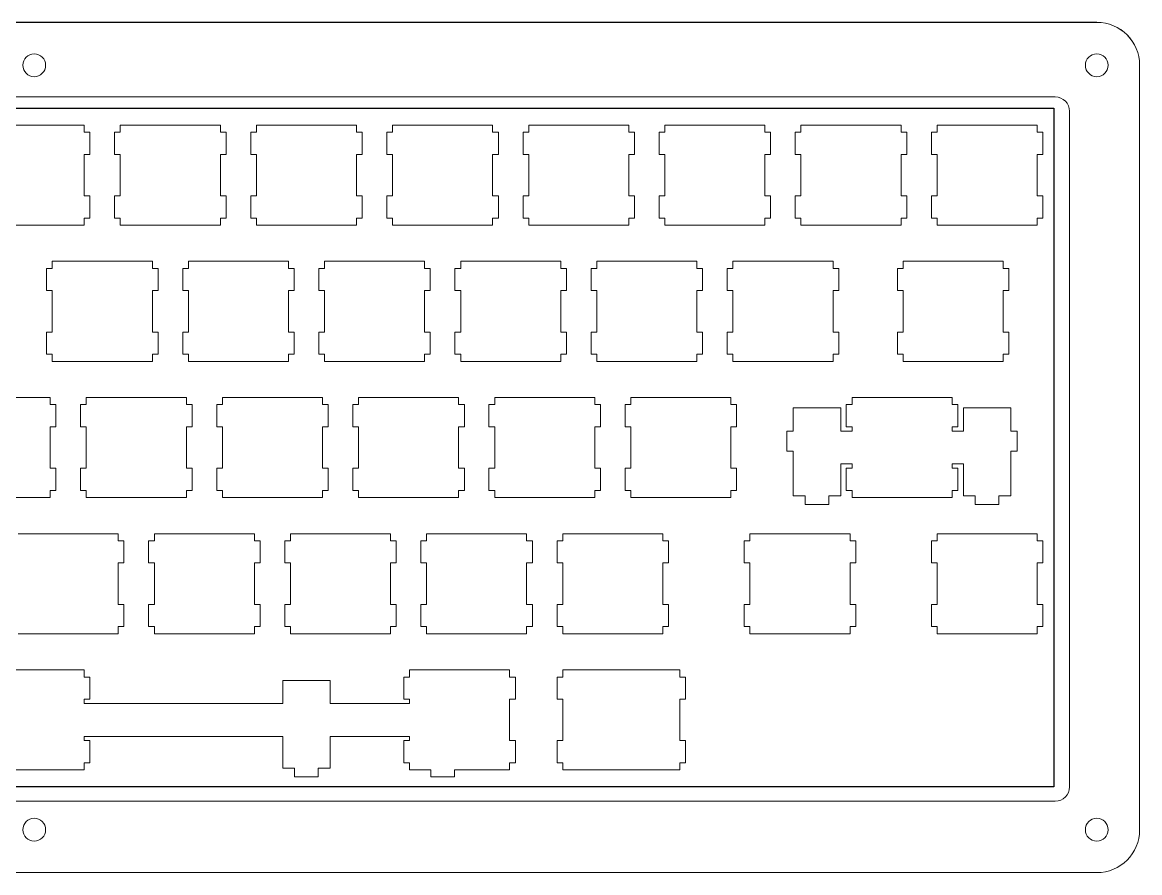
# Model space of a CAD drawing. Extents: x 0 to 309, y 0 to 130.
# Drawn here: x 153 to 309.4, y 0 to 118.9 of the extents above; entities that cross this region are included whole.
import ezdxf

# ---------------------------------------------------------------- set-up
doc = ezdxf.new("R2010")
doc.units = 0
doc.layers.get('0').update_dxf_attribs({"lineweight": 5, "true_color": 0xffffff})
for name, color, linetype, lineweight, true_color in [('bottom', 30, 'Continuous', 5, 0xff7f00), ('open layer', 1, 'Continuous', 5, 0xff0000), ('poker', 30, 'Continuous', 25, 0xff7f00)]:
    doc.layers.add(name, color=color, linetype=linetype, lineweight=lineweight, true_color=true_color)

msp = doc.modelspace()

# ---------------------------------------------------------------- linework, layer by layer
for p, q in [((303.4, 118.93), (6.02, 118.93)), ((309.4, 6), (309.4, 112.93)), ((207.24, 27.36), (207.24, 28.36)), ((207.24, 28.36), (221.24, 28.36)), ((221.24, 28.36), (221.24, 27.36)), ((245.05, 28.36), (242.67, 28.36)), ((245.05, 27.36), (245.05, 28.36)), ((189.48, 23.66), (189.48, 26.89)), ((189.48, 26.89), (196.13, 26.89)), ((196.13, 26.89), (196.13, 23.66)), ((206.44, 24.26), (206.44, 27.36)), ((206.44, 27.36), (207.24, 27.36)), ((221.24, 27.36), (222.04, 27.36)), ((222.04, 27.36), (222.04, 24.26)), ((245.85, 27.36), (245.05, 27.36)), ((245.85, 24.26), (245.85, 27.36)), ((161.71, 23.66), (189.48, 23.66)), ((196.13, 23.66), (207.24, 23.66)), ((207.24, 24.26), (206.44, 24.26)), ((207.24, 23.66), (207.24, 24.26)), ((222.04, 24.26), (221.24, 24.26)), ((221.24, 24.26), (221.24, 18.46)), ((245.05, 18.46), (245.05, 24.26)), ((245.05, 24.26), (245.85, 24.26)), ((189.48, 19.06), (161.71, 19.06)), ((189.48, 14.59), (189.48, 19.06)), ((196.13, 19.06), (196.13, 14.59)), ((196.13, 19.06), (207.24, 19.06)), ((207.24, 19.06), (207.24, 18.46)), ((207.24, 18.46), (206.44, 18.46)), ((206.44, 18.46), (206.44, 15.36)), ((221.24, 18.46), (222.04, 18.46)), ((222.04, 18.46), (222.04, 15.36)), ((245.85, 18.46), (245.05, 18.46)), ((245.85, 15.36), (245.85, 18.46)), ((191.15, 14.59), (189.48, 14.59)), ((191.15, 13.39), (191.15, 14.59)), ((196.13, 14.59), (194.45, 14.59)), ((194.45, 14.59), (194.45, 13.39)), ((206.44, 15.36), (207.24, 15.36)), ((207.24, 15.36), (207.24, 14.36)), ((207.24, 14.36), (210.21, 14.36)), ((210.21, 14.36), (210.21, 13.39)), ((221.24, 14.36), (213.51, 14.36)), ((213.51, 13.39), (213.51, 14.36)), ((222.04, 15.36), (221.24, 15.36)), ((221.24, 15.36), (221.24, 14.36)), ((242.67, 14.36), (245.05, 14.36)), ((245.05, 14.36), (245.05, 15.36)), ((245.05, 15.36), (245.85, 15.36)), ((194.45, 13.39), (191.15, 13.39)), ((6.02, 0), (303.4, 0))]:
    msp.add_line(p, q)
at = {"color": 0}
for p, q in [((161.71, 104.56), (147.71, 104.56)), ((161.71, 103.56), (161.71, 104.56)), ((162.51, 103.56), (161.71, 103.56)), ((162.51, 100.46), (162.51, 103.56)), ((166.76, 103.56), (165.96, 103.56)), ((165.96, 103.56), (165.96, 100.46)), ((166.76, 104.56), (166.76, 103.56)), ((180.76, 104.56), (166.76, 104.56)), ((180.76, 103.56), (180.76, 104.56)), ((181.56, 103.56), (180.76, 103.56)), ((181.56, 100.46), (181.56, 103.56)), ((185.81, 103.56), (185.01, 103.56)), ((185.01, 103.56), (185.01, 100.46)), ((185.81, 104.56), (185.81, 103.56)), ((199.81, 104.56), (185.81, 104.56)), ((199.81, 103.56), (199.81, 104.56)), ((200.61, 103.56), (199.81, 103.56)), ((200.61, 100.46), (200.61, 103.56)), ((204.86, 103.56), (204.06, 103.56)), ((204.06, 103.56), (204.06, 100.46)), ((204.86, 104.56), (204.86, 103.56)), ((218.86, 104.56), (204.86, 104.56)), ((218.86, 103.56), (218.86, 104.56)), ((219.66, 103.56), (218.86, 103.56)), ((219.66, 100.46), (219.66, 103.56)), ((223.91, 103.56), (223.11, 103.56)), ((223.11, 103.56), (223.11, 100.46)), ((223.91, 104.56), (223.91, 103.56)), ((237.91, 104.56), (223.91, 104.56)), ((237.91, 103.56), (237.91, 104.56)), ((238.71, 103.56), (237.91, 103.56)), ((238.71, 100.46), (238.71, 103.56)), ((242.96, 103.56), (242.16, 103.56)), ((242.16, 103.56), (242.16, 100.46)), ((242.96, 104.56), (242.96, 103.56)), ((256.96, 104.56), (242.96, 104.56)), ((256.96, 103.56), (256.96, 104.56)), ((257.76, 103.56), (256.96, 103.56)), ((257.76, 100.46), (257.76, 103.56)), ((262.01, 103.56), (261.21, 103.56)), ((261.21, 103.56), (261.21, 100.46)), ((262.01, 104.56), (262.01, 103.56)), ((276.01, 104.56), (262.01, 104.56)), ((276.01, 103.56), (276.01, 104.56)), ((276.81, 103.56), (276.01, 103.56)), ((276.81, 100.46), (276.81, 103.56)), ((281.06, 103.56), (280.26, 103.56)), ((280.26, 103.56), (280.26, 100.46)), ((281.06, 104.56), (281.06, 103.56)), ((295.06, 104.56), (281.06, 104.56)), ((295.06, 103.56), (295.06, 104.56)), ((295.86, 103.56), (295.06, 103.56)), ((295.86, 100.46), (295.86, 103.56)), ((161.71, 94.66), (161.71, 100.46)), ((161.71, 100.46), (162.51, 100.46)), ((165.96, 100.46), (166.76, 100.46)), ((166.76, 100.46), (166.76, 94.66)), ((180.76, 94.66), (180.76, 100.46)), ((180.76, 100.46), (181.56, 100.46)), ((185.01, 100.46), (185.81, 100.46)), ((185.81, 100.46), (185.81, 94.66)), ((199.81, 94.66), (199.81, 100.46)), ((199.81, 100.46), (200.61, 100.46)), ((204.06, 100.46), (204.86, 100.46)), ((204.86, 100.46), (204.86, 94.66)), ((218.86, 94.66), (218.86, 100.46)), ((218.86, 100.46), (219.66, 100.46)), ((223.11, 100.46), (223.91, 100.46)), ((223.91, 100.46), (223.91, 94.66)), ((237.91, 94.66), (237.91, 100.46)), ((237.91, 100.46), (238.71, 100.46)), ((242.16, 100.46), (242.96, 100.46)), ((242.96, 100.46), (242.96, 94.66)), ((256.96, 94.66), (256.96, 100.46)), ((256.96, 100.46), (257.76, 100.46)), ((261.21, 100.46), (262.01, 100.46)), ((262.01, 100.46), (262.01, 94.66)), ((276.01, 94.66), (276.01, 100.46)), ((276.01, 100.46), (276.81, 100.46)), ((280.26, 100.46), (281.06, 100.46)), ((281.06, 100.46), (281.06, 94.66)), ((295.06, 94.66), (295.06, 100.46)), ((295.06, 100.46), (295.86, 100.46)), ((162.51, 94.66), (161.71, 94.66)), ((162.51, 91.56), (162.51, 94.66)), ((166.76, 94.66), (165.96, 94.66)), ((165.96, 94.66), (165.96, 91.56)), ((181.56, 94.66), (180.76, 94.66)), ((181.56, 91.56), (181.56, 94.66)), ((185.81, 94.66), (185.01, 94.66)), ((185.01, 94.66), (185.01, 91.56)), ((200.61, 94.66), (199.81, 94.66)), ((200.61, 91.56), (200.61, 94.66)), ((204.86, 94.66), (204.06, 94.66)), ((204.06, 94.66), (204.06, 91.56)), ((219.66, 94.66), (218.86, 94.66)), ((219.66, 91.56), (219.66, 94.66)), ((223.91, 94.66), (223.11, 94.66)), ((223.11, 94.66), (223.11, 91.56)), ((238.71, 94.66), (237.91, 94.66)), ((238.71, 91.56), (238.71, 94.66)), ((242.96, 94.66), (242.16, 94.66)), ((242.16, 94.66), (242.16, 91.56)), ((257.76, 94.66), (256.96, 94.66)), ((257.76, 91.56), (257.76, 94.66)), ((262.01, 94.66), (261.21, 94.66)), ((261.21, 94.66), (261.21, 91.56)), ((276.81, 94.66), (276.01, 94.66)), ((276.81, 91.56), (276.81, 94.66)), ((281.06, 94.66), (280.26, 94.66)), ((280.26, 94.66), (280.26, 91.56)), ((295.86, 94.66), (295.06, 94.66)), ((295.86, 91.56), (295.86, 94.66)), ((161.71, 90.56), (161.71, 91.56)), ((161.71, 91.56), (162.51, 91.56)), ((165.96, 91.56), (166.76, 91.56)), ((166.76, 91.56), (166.76, 90.56)), ((180.76, 90.56), (180.76, 91.56)), ((180.76, 91.56), (181.56, 91.56)), ((185.01, 91.56), (185.81, 91.56)), ((185.81, 91.56), (185.81, 90.56)), ((199.81, 90.56), (199.81, 91.56)), ((199.81, 91.56), (200.61, 91.56)), ((204.06, 91.56), (204.86, 91.56)), ((204.86, 91.56), (204.86, 90.56)), ((218.86, 90.56), (218.86, 91.56)), ((218.86, 91.56), (219.66, 91.56)), ((223.11, 91.56), (223.91, 91.56)), ((223.91, 91.56), (223.91, 90.56)), ((237.91, 90.56), (237.91, 91.56)), ((237.91, 91.56), (238.71, 91.56)), ((242.16, 91.56), (242.96, 91.56)), ((242.96, 91.56), (242.96, 90.56)), ((256.96, 90.56), (256.96, 91.56)), ((256.96, 91.56), (257.76, 91.56)), ((261.21, 91.56), (262.01, 91.56)), ((262.01, 91.56), (262.01, 90.56)), ((276.01, 90.56), (276.01, 91.56)), ((276.01, 91.56), (276.81, 91.56)), ((280.26, 91.56), (281.06, 91.56)), ((281.06, 91.56), (281.06, 90.56)), ((295.06, 90.56), (295.06, 91.56)), ((295.06, 91.56), (295.86, 91.56)), ((147.71, 90.56), (161.71, 90.56)), ((166.76, 90.56), (180.76, 90.56)), ((185.81, 90.56), (199.81, 90.56)), ((204.86, 90.56), (218.86, 90.56)), ((223.91, 90.56), (237.91, 90.56)), ((242.96, 90.56), (256.96, 90.56)), ((262.01, 90.56), (276.01, 90.56)), ((281.06, 90.56), (295.06, 90.56)), ((157.24, 84.51), (156.44, 84.51)), ((156.44, 84.51), (156.44, 81.41)), ((157.24, 85.51), (157.24, 84.51)), ((171.24, 85.51), (157.24, 85.51)), ((171.24, 84.51), (171.24, 85.51)), ((172.04, 84.51), (171.24, 84.51)), ((172.04, 81.41), (172.04, 84.51)), ((176.29, 84.51), (175.49, 84.51)), ((175.49, 84.51), (175.49, 81.41)), ((176.29, 85.51), (176.29, 84.51)), ((190.29, 85.51), (176.29, 85.51)), ((190.29, 84.51), (190.29, 85.51)), ((191.09, 84.51), (190.29, 84.51)), ((191.09, 81.41), (191.09, 84.51)), ((195.34, 84.51), (194.54, 84.51)), ((194.54, 84.51), (194.54, 81.41)), ((195.34, 85.51), (195.34, 84.51)), ((209.34, 85.51), (195.34, 85.51)), ((209.34, 84.51), (209.34, 85.51)), ((210.14, 84.51), (209.34, 84.51)), ((210.14, 81.41), (210.14, 84.51)), ((214.39, 84.51), (213.59, 84.51)), ((213.59, 84.51), (213.59, 81.41)), ((214.39, 85.51), (214.39, 84.51)), ((228.39, 85.51), (214.39, 85.51)), ((228.39, 84.51), (228.39, 85.51)), ((229.19, 84.51), (228.39, 84.51)), ((229.19, 81.41), (229.19, 84.51)), ((233.44, 84.51), (232.64, 84.51)), ((232.64, 84.51), (232.64, 81.41)), ((233.44, 85.51), (233.44, 84.51)), ((247.44, 85.51), (233.44, 85.51)), ((247.44, 84.51), (247.44, 85.51)), ((248.24, 84.51), (247.44, 84.51)), ((248.24, 81.41), (248.24, 84.51)), ((252.48, 84.51), (251.69, 84.51)), ((251.69, 84.51), (251.69, 81.41)), ((252.48, 85.51), (252.48, 84.51)), ((266.49, 85.51), (252.48, 85.51)), ((266.49, 84.51), (266.49, 85.51)), ((267.29, 84.51), (266.49, 84.51)), ((267.29, 81.41), (267.29, 84.51)), ((276.3, 84.51), (275.5, 84.51)), ((275.5, 84.51), (275.5, 81.41)), ((276.3, 85.51), (276.3, 84.51)), ((290.3, 85.51), (276.3, 85.51)), ((290.3, 84.51), (290.3, 85.51)), ((291.1, 84.51), (290.3, 84.51)), ((291.1, 81.41), (291.1, 84.51)), ((156.44, 81.41), (157.24, 81.41)), ((157.24, 81.41), (157.24, 75.61)), ((171.24, 75.61), (171.24, 81.41)), ((171.24, 81.41), (172.04, 81.41)), ((175.49, 81.41), (176.29, 81.41)), ((176.29, 81.41), (176.29, 75.61)), ((190.29, 75.61), (190.29, 81.41)), ((190.29, 81.41), (191.09, 81.41)), ((194.54, 81.41), (195.34, 81.41)), ((195.34, 81.41), (195.34, 75.61)), ((209.34, 75.61), (209.34, 81.41)), ((209.34, 81.41), (210.14, 81.41)), ((213.59, 81.41), (214.39, 81.41)), ((214.39, 81.41), (214.39, 75.61)), ((228.39, 75.61), (228.39, 81.41)), ((228.39, 81.41), (229.19, 81.41)), ((232.64, 81.41), (233.44, 81.41)), ((233.44, 81.41), (233.44, 75.61)), ((247.44, 75.61), (247.44, 81.41)), ((247.44, 81.41), (248.24, 81.41)), ((251.69, 81.41), (252.48, 81.41)), ((252.48, 81.41), (252.48, 75.61)), ((266.49, 75.61), (266.49, 81.41)), ((266.49, 81.41), (267.29, 81.41)), ((275.5, 81.41), (276.3, 81.41)), ((276.3, 81.41), (276.3, 75.61)), ((290.3, 75.61), (290.3, 81.41)), ((290.3, 81.41), (291.1, 81.41)), ((157.24, 75.61), (156.44, 75.61)), ((156.44, 75.61), (156.44, 72.51)), ((172.04, 75.61), (171.24, 75.61)), ((172.04, 72.51), (172.04, 75.61)), ((176.29, 75.61), (175.49, 75.61)), ((175.49, 75.61), (175.49, 72.51)), ((191.09, 75.61), (190.29, 75.61)), ((191.09, 72.51), (191.09, 75.61)), ((195.34, 75.61), (194.54, 75.61)), ((194.54, 75.61), (194.54, 72.51)), ((210.14, 75.61), (209.34, 75.61)), ((210.14, 72.51), (210.14, 75.61)), ((214.39, 75.61), (213.59, 75.61)), ((213.59, 75.61), (213.59, 72.51)), ((229.19, 75.61), (228.39, 75.61)), ((229.19, 72.51), (229.19, 75.61)), ((233.44, 75.61), (232.64, 75.61)), ((232.64, 75.61), (232.64, 72.51)), ((248.24, 75.61), (247.44, 75.61)), ((248.24, 72.51), (248.24, 75.61)), ((252.48, 75.61), (251.69, 75.61)), ((251.69, 75.61), (251.69, 72.51)), ((267.29, 75.61), (266.49, 75.61)), ((267.29, 72.51), (267.29, 75.61)), ((276.3, 75.61), (275.5, 75.61)), ((275.5, 75.61), (275.5, 72.51)), ((291.1, 75.61), (290.3, 75.61)), ((291.1, 72.51), (291.1, 75.61)), ((156.44, 72.51), (157.24, 72.51)), ((157.24, 72.51), (157.24, 71.51)), ((171.24, 71.51), (171.24, 72.51)), ((171.24, 72.51), (172.04, 72.51)), ((175.49, 72.51), (176.29, 72.51)), ((176.29, 72.51), (176.29, 71.51)), ((190.29, 71.51), (190.29, 72.51)), ((190.29, 72.51), (191.09, 72.51)), ((194.54, 72.51), (195.34, 72.51)), ((195.34, 72.51), (195.34, 71.51)), ((209.34, 71.51), (209.34, 72.51)), ((209.34, 72.51), (210.14, 72.51)), ((213.59, 72.51), (214.39, 72.51)), ((214.39, 72.51), (214.39, 71.51)), ((228.39, 71.51), (228.39, 72.51)), ((228.39, 72.51), (229.19, 72.51)), ((232.64, 72.51), (233.44, 72.51)), ((233.44, 72.51), (233.44, 71.51)), ((247.44, 71.51), (247.44, 72.51)), ((247.44, 72.51), (248.24, 72.51)), ((251.69, 72.51), (252.48, 72.51)), ((252.48, 72.51), (252.48, 71.51)), ((266.49, 71.51), (266.49, 72.51)), ((266.49, 72.51), (267.29, 72.51)), ((275.5, 72.51), (276.3, 72.51)), ((276.3, 72.51), (276.3, 71.51)), ((290.3, 71.51), (290.3, 72.51)), ((290.3, 72.51), (291.1, 72.51)), ((157.24, 71.51), (171.24, 71.51)), ((176.29, 71.51), (190.29, 71.51)), ((195.34, 71.51), (209.34, 71.51)), ((214.39, 71.51), (228.39, 71.51)), ((233.44, 71.51), (247.44, 71.51)), ((252.48, 71.51), (266.49, 71.51)), ((276.3, 71.51), (290.3, 71.51)), ((156.95, 66.46), (142.95, 66.46)), ((156.95, 65.46), (156.95, 66.46)), ((162, 66.46), (162, 65.46)), ((176, 66.46), (162, 66.46)), ((176, 65.46), (176, 66.46)), ((181.05, 66.46), (181.05, 65.46)), ((195.05, 66.46), (181.05, 66.46)), ((195.05, 65.46), (195.05, 66.46)), ((200.1, 66.46), (200.1, 65.46)), ((214.1, 66.46), (200.1, 66.46)), ((214.1, 65.46), (214.1, 66.46)), ((219.15, 66.46), (219.15, 65.46)), ((233.15, 66.46), (219.15, 66.46)), ((233.15, 65.46), (233.15, 66.46)), ((238.2, 66.46), (238.2, 65.46)), ((252.2, 66.46), (238.2, 66.46)), ((252.2, 65.46), (252.2, 66.46)), ((269.15, 66.46), (269.15, 65.46)), ((283.15, 66.46), (269.15, 66.46)), ((283.15, 65.46), (283.15, 66.46)), ((157.75, 65.46), (156.95, 65.46)), ((157.75, 62.36), (157.75, 65.46)), ((162, 65.46), (161.2, 65.46)), ((161.2, 65.46), (161.2, 62.36)), ((176.8, 65.46), (176, 65.46)), ((176.8, 62.36), (176.8, 65.46)), ((181.05, 65.46), (180.25, 65.46)), ((180.25, 65.46), (180.25, 62.36)), ((195.85, 65.46), (195.05, 65.46)), ((195.85, 62.36), (195.85, 65.46)), ((200.1, 65.46), (199.3, 65.46)), ((199.3, 65.46), (199.3, 62.36)), ((214.9, 65.46), (214.1, 65.46)), ((214.9, 62.36), (214.9, 65.46)), ((219.15, 65.46), (218.35, 65.46)), ((218.35, 65.46), (218.35, 62.36)), ((233.95, 65.46), (233.15, 65.46)), ((233.95, 62.36), (233.95, 65.46)), ((238.2, 65.46), (237.4, 65.46)), ((237.4, 65.46), (237.4, 62.36)), ((253, 65.46), (252.2, 65.46)), ((253, 62.36), (253, 65.46)), ((267.58, 64.99), (260.93, 64.99)), ((260.93, 64.99), (260.93, 61.76)), ((267.58, 61.76), (267.58, 64.99)), ((269.15, 65.46), (268.35, 65.46)), ((268.35, 65.46), (268.35, 62.36)), ((283.95, 65.46), (283.15, 65.46)), ((283.95, 62.36), (283.95, 65.46)), ((291.38, 64.99), (284.73, 64.99)), ((284.73, 64.99), (284.73, 61.76)), ((291.38, 61.76), (291.38, 64.99)), ((156.95, 56.56), (156.95, 62.36)), ((156.95, 62.36), (157.75, 62.36)), ((161.2, 62.36), (162, 62.36)), ((162, 62.36), (162, 56.56)), ((176, 56.56), (176, 62.36)), ((176, 62.36), (176.8, 62.36)), ((180.25, 62.36), (181.05, 62.36)), ((181.05, 62.36), (181.05, 56.56)), ((195.05, 56.56), (195.05, 62.36)), ((195.05, 62.36), (195.85, 62.36)), ((199.3, 62.36), (200.1, 62.36)), ((200.1, 62.36), (200.1, 56.56)), ((214.1, 56.56), (214.1, 62.36)), ((214.1, 62.36), (214.9, 62.36)), ((218.35, 62.36), (219.15, 62.36)), ((219.15, 62.36), (219.15, 56.56)), ((233.15, 56.56), (233.15, 62.36)), ((233.15, 62.36), (233.95, 62.36)), ((237.4, 62.36), (238.2, 62.36)), ((238.2, 62.36), (238.2, 56.56)), ((252.2, 56.56), (252.2, 62.36)), ((252.2, 62.36), (253, 62.36)), ((260.93, 61.76), (260.05, 61.76)), ((260.05, 61.76), (260.05, 58.96)), ((269.15, 61.76), (267.58, 61.76)), ((268.35, 62.36), (269.15, 62.36)), ((269.15, 62.36), (269.15, 61.76)), ((283.15, 61.76), (283.15, 62.36)), ((283.15, 62.36), (283.95, 62.36)), ((284.73, 61.76), (283.15, 61.76)), ((292.25, 61.76), (291.38, 61.76)), ((292.25, 58.96), (292.25, 61.76)), ((260.05, 58.96), (260.93, 58.96)), ((260.93, 58.96), (260.93, 52.69)), ((291.38, 52.69), (291.38, 58.96)), ((291.38, 58.96), (292.25, 58.96)), ((157.75, 56.56), (156.95, 56.56)), ((157.75, 53.46), (157.75, 56.56)), ((162, 56.56), (161.2, 56.56)), ((161.2, 56.56), (161.2, 53.46)), ((176.8, 56.56), (176, 56.56)), ((176.8, 53.46), (176.8, 56.56)), ((181.05, 56.56), (180.25, 56.56)), ((180.25, 56.56), (180.25, 53.46)), ((195.85, 56.56), (195.05, 56.56)), ((195.85, 53.46), (195.85, 56.56)), ((200.1, 56.56), (199.3, 56.56)), ((199.3, 56.56), (199.3, 53.46)), ((214.9, 56.56), (214.1, 56.56)), ((214.9, 53.46), (214.9, 56.56)), ((219.15, 56.56), (218.35, 56.56)), ((218.35, 56.56), (218.35, 53.46)), ((233.95, 56.56), (233.15, 56.56)), ((233.95, 53.46), (233.95, 56.56)), ((238.2, 56.56), (237.4, 56.56)), ((237.4, 56.56), (237.4, 53.46)), ((253, 56.56), (252.2, 56.56)), ((253, 53.46), (253, 56.56)), ((267.58, 52.69), (267.58, 57.16)), ((267.58, 57.16), (269.15, 57.16)), ((269.15, 56.56), (268.35, 56.56)), ((268.35, 56.56), (268.35, 53.46)), ((269.15, 57.16), (269.15, 56.56)), ((283.15, 56.56), (283.15, 57.16)), ((283.15, 57.16), (284.73, 57.16)), ((283.95, 56.56), (283.15, 56.56)), ((283.95, 53.46), (283.95, 56.56)), ((284.73, 57.16), (284.73, 52.69)), ((156.95, 52.46), (156.95, 53.46)), ((156.95, 53.46), (157.75, 53.46)), ((161.2, 53.46), (162, 53.46)), ((162, 53.46), (162, 52.46)), ((176, 52.46), (176, 53.46)), ((176, 53.46), (176.8, 53.46)), ((180.25, 53.46), (181.05, 53.46)), ((181.05, 53.46), (181.05, 52.46)), ((195.05, 52.46), (195.05, 53.46)), ((195.05, 53.46), (195.85, 53.46)), ((199.3, 53.46), (200.1, 53.46)), ((200.1, 53.46), (200.1, 52.46)), ((214.1, 52.46), (214.1, 53.46)), ((214.1, 53.46), (214.9, 53.46)), ((218.35, 53.46), (219.15, 53.46)), ((219.15, 53.46), (219.15, 52.46)), ((233.15, 52.46), (233.15, 53.46)), ((233.15, 53.46), (233.95, 53.46)), ((237.4, 53.46), (238.2, 53.46)), ((238.2, 53.46), (238.2, 52.46)), ((252.2, 52.46), (252.2, 53.46)), ((252.2, 53.46), (253, 53.46)), ((268.35, 53.46), (269.15, 53.46)), ((269.15, 53.46), (269.15, 52.46)), ((283.15, 52.46), (283.15, 53.46)), ((283.15, 53.46), (283.95, 53.46)), ((142.95, 52.46), (156.95, 52.46)), ((162, 52.46), (176, 52.46)), ((181.05, 52.46), (195.05, 52.46)), ((200.1, 52.46), (214.1, 52.46)), ((219.15, 52.46), (233.15, 52.46)), ((238.2, 52.46), (252.2, 52.46)), ((260.93, 52.69), (262.6, 52.69)), ((262.6, 52.69), (262.6, 51.49)), ((265.9, 51.49), (265.9, 52.69)), ((265.9, 52.69), (267.58, 52.69)), ((269.15, 52.46), (283.15, 52.46)), ((284.73, 52.69), (286.4, 52.69)), ((286.4, 52.69), (286.4, 51.49)), ((289.7, 51.49), (289.7, 52.69)), ((289.7, 52.69), (291.38, 52.69)), ((262.6, 51.49), (265.9, 51.49)), ((286.4, 51.49), (289.7, 51.49)), ((166.47, 47.41), (152.47, 47.41)), ((166.47, 46.41), (166.47, 47.41)), ((171.52, 47.41), (171.52, 46.41)), ((185.52, 47.41), (171.52, 47.41)), ((185.52, 46.41), (185.52, 47.41)), ((190.57, 47.41), (190.57, 46.41)), ((204.57, 47.41), (190.57, 47.41)), ((204.57, 46.41), (204.57, 47.41)), ((209.62, 47.41), (209.62, 46.41)), ((223.62, 47.41), (209.62, 47.41)), ((223.62, 46.41), (223.62, 47.41)), ((228.67, 47.41), (228.67, 46.41)), ((242.67, 47.41), (228.67, 47.41)), ((242.67, 46.41), (242.67, 47.41)), ((254.87, 47.41), (254.87, 46.41)), ((268.87, 47.41), (254.87, 47.41)), ((268.87, 46.41), (268.87, 47.41)), ((281.06, 47.41), (281.06, 46.41)), ((295.06, 47.41), (281.06, 47.41)), ((295.06, 46.41), (295.06, 47.41)), ((167.27, 46.41), (166.47, 46.41)), ((167.27, 43.31), (167.27, 46.41)), ((171.52, 46.41), (170.72, 46.41)), ((170.72, 46.41), (170.72, 43.31)), ((186.32, 46.41), (185.52, 46.41)), ((186.32, 43.31), (186.32, 46.41)), ((190.57, 46.41), (189.77, 46.41)), ((189.77, 46.41), (189.77, 43.31)), ((205.37, 46.41), (204.57, 46.41)), ((205.37, 43.31), (205.37, 46.41)), ((209.62, 46.41), (208.82, 46.41)), ((208.82, 46.41), (208.82, 43.31)), ((224.42, 46.41), (223.62, 46.41)), ((224.42, 43.31), (224.42, 46.41)), ((228.67, 46.41), (227.87, 46.41)), ((227.87, 46.41), (227.87, 43.31)), ((243.47, 46.41), (242.67, 46.41)), ((243.47, 43.31), (243.47, 46.41)), ((254.87, 46.41), (254.07, 46.41)), ((254.07, 46.41), (254.07, 43.31)), ((269.67, 46.41), (268.87, 46.41)), ((269.67, 43.31), (269.67, 46.41)), ((281.06, 46.41), (280.26, 46.41)), ((280.26, 46.41), (280.26, 43.31)), ((295.86, 46.41), (295.06, 46.41)), ((295.86, 43.31), (295.86, 46.41)), ((166.47, 37.51), (166.47, 43.31)), ((166.47, 43.31), (167.27, 43.31)), ((170.72, 43.31), (171.52, 43.31)), ((171.52, 43.31), (171.52, 37.51)), ((185.52, 37.51), (185.52, 43.31)), ((185.52, 43.31), (186.32, 43.31)), ((189.77, 43.31), (190.57, 43.31)), ((190.57, 43.31), (190.57, 37.51)), ((204.57, 37.51), (204.57, 43.31)), ((204.57, 43.31), (205.37, 43.31)), ((208.82, 43.31), (209.62, 43.31)), ((209.62, 43.31), (209.62, 37.51)), ((223.62, 37.51), (223.62, 43.31)), ((223.62, 43.31), (224.42, 43.31)), ((227.87, 43.31), (228.67, 43.31)), ((228.67, 43.31), (228.67, 37.51)), ((242.67, 37.51), (242.67, 43.31)), ((242.67, 43.31), (243.47, 43.31)), ((254.07, 43.31), (254.87, 43.31)), ((254.87, 43.31), (254.87, 37.51)), ((268.87, 37.51), (268.87, 43.31)), ((268.87, 43.31), (269.67, 43.31)), ((280.26, 43.31), (281.06, 43.31)), ((281.06, 43.31), (281.06, 37.51)), ((295.06, 37.51), (295.06, 43.31)), ((295.06, 43.31), (295.86, 43.31)), ((167.27, 37.51), (166.47, 37.51)), ((167.27, 34.41), (167.27, 37.51)), ((171.52, 37.51), (170.72, 37.51)), ((170.72, 37.51), (170.72, 34.41)), ((186.32, 37.51), (185.52, 37.51)), ((186.32, 34.41), (186.32, 37.51)), ((190.57, 37.51), (189.77, 37.51)), ((189.77, 37.51), (189.77, 34.41)), ((205.37, 37.51), (204.57, 37.51)), ((205.37, 34.41), (205.37, 37.51)), ((209.62, 37.51), (208.82, 37.51)), ((208.82, 37.51), (208.82, 34.41)), ((224.42, 37.51), (223.62, 37.51)), ((224.42, 34.41), (224.42, 37.51)), ((228.67, 37.51), (227.87, 37.51)), ((227.87, 37.51), (227.87, 34.41)), ((243.47, 37.51), (242.67, 37.51)), ((243.47, 34.41), (243.47, 37.51)), ((254.87, 37.51), (254.07, 37.51)), ((254.07, 37.51), (254.07, 34.41)), ((269.67, 37.51), (268.87, 37.51)), ((269.67, 34.41), (269.67, 37.51)), ((281.06, 37.51), (280.26, 37.51)), ((280.26, 37.51), (280.26, 34.41)), ((295.86, 37.51), (295.06, 37.51)), ((295.86, 34.41), (295.86, 37.51)), ((166.47, 33.41), (166.47, 34.41)), ((166.47, 34.41), (167.27, 34.41)), ((170.72, 34.41), (171.52, 34.41)), ((171.52, 34.41), (171.52, 33.41)), ((185.52, 33.41), (185.52, 34.41)), ((185.52, 34.41), (186.32, 34.41)), ((189.77, 34.41), (190.57, 34.41)), ((190.57, 34.41), (190.57, 33.41)), ((204.57, 33.41), (204.57, 34.41)), ((204.57, 34.41), (205.37, 34.41)), ((208.82, 34.41), (209.62, 34.41)), ((209.62, 34.41), (209.62, 33.41)), ((223.62, 33.41), (223.62, 34.41)), ((223.62, 34.41), (224.42, 34.41)), ((227.87, 34.41), (228.67, 34.41)), ((228.67, 34.41), (228.67, 33.41)), ((242.67, 33.41), (242.67, 34.41)), ((242.67, 34.41), (243.47, 34.41)), ((254.07, 34.41), (254.87, 34.41)), ((254.87, 34.41), (254.87, 33.41)), ((268.87, 33.41), (268.87, 34.41)), ((268.87, 34.41), (269.67, 34.41)), ((280.26, 34.41), (281.06, 34.41)), ((281.06, 34.41), (281.06, 33.41)), ((295.06, 33.41), (295.06, 34.41)), ((295.06, 34.41), (295.86, 34.41)), ((152.47, 33.41), (166.47, 33.41)), ((171.52, 33.41), (185.52, 33.41)), ((190.57, 33.41), (204.57, 33.41)), ((209.62, 33.41), (223.62, 33.41)), ((228.67, 33.41), (242.67, 33.41)), ((254.87, 33.41), (268.87, 33.41)), ((281.06, 33.41), (295.06, 33.41)), ((161.71, 28.36), (147.71, 28.36)), ((161.71, 27.36), (161.71, 28.36)), ((228.67, 28.36), (228.67, 27.36)), ((242.67, 28.36), (228.67, 28.36)), ((162.51, 27.36), (161.71, 27.36)), ((162.51, 24.26), (162.51, 27.36)), ((228.67, 27.36), (227.87, 27.36)), ((227.87, 27.36), (227.87, 24.26)), ((161.71, 23.66), (161.71, 24.26)), ((161.71, 24.26), (162.51, 24.26)), ((227.87, 24.26), (228.67, 24.26)), ((228.67, 24.26), (228.67, 18.46)), ((161.71, 18.46), (161.71, 19.06)), ((162.51, 18.46), (161.71, 18.46)), ((162.51, 15.36), (162.51, 18.46)), ((228.67, 18.46), (227.87, 18.46)), ((227.87, 18.46), (227.87, 15.36)), ((147.71, 14.36), (161.71, 14.36)), ((161.71, 14.36), (161.71, 15.36)), ((161.71, 15.36), (162.51, 15.36)), ((227.87, 15.36), (228.67, 15.36)), ((228.67, 15.36), (228.67, 14.36)), ((228.67, 14.36), (242.67, 14.36)), ((210.21, 13.39), (213.51, 13.39))]:
    msp.add_line(p, q, dxfattribs=at)
for centre in [(303.4, 112.93), (154.71, 6), (303.4, 6)]:
    msp.add_circle(centre, 1.6)
for centre, start, end in [((303.4, 112.93), 0, 90), ((303.4, 6), 270, 0)]:
    msp.add_arc(centre, 6, start, end)
at = {"layer": 'bottom'}
for p, q in [((38.74, 118.92), (303.4, 118.92)), ((309.4, 112.93), (309.4, 6)), ((303.4, 0), (6.02, 0))]:
    msp.add_line(p, q, dxfattribs=at)
for centre in [(154.71, 112.93), (303.4, 112.93), (154.71, 6), (303.4, 6)]:
    msp.add_circle(centre, 1.6, dxfattribs=at)
for centre, start, end in [((303.4, 112.92), 0.0191, 90), ((303.4, 6), 270, 360)]:
    msp.add_arc(centre, 6, start, end, dxfattribs=at)
at = {"layer": 'open layer'}
for p, q in [((40.71, 118.92), (303.4, 118.92)), ((309.4, 112.93), (309.4, 6)), ((297.59, 108.49), (38.71, 108.49)), ((299.59, 12), (299.59, 106.49)), ((11.82, 10), (297.59, 10)), ((303.4, 0), (6.02, 0))]:
    msp.add_line(p, q, dxfattribs=at)
for centre in [(154.71, 112.93), (303.4, 112.93), (154.71, 6), (303.4, 6)]:
    msp.add_circle(centre, 1.6, dxfattribs=at)
for centre, radius, start, end in [((303.4, 112.93), 6, 0, 90), ((297.59, 106.49), 2, 0, 90), ((297.59, 12), 2, 270, 0), ((303.4, 6), 6, 270, 360)]:
    msp.add_arc(centre, radius, start, end, dxfattribs=at)
at = {"layer": 'poker'}
for p, q in [((12.02, 106.93), (297.4, 106.93)), ((297.4, 106.93), (297.4, 52.76)), ((297.4, 52.76), (297.4, 47.76)), ((297.4, 47.76), (297.4, 12)), ((297.4, 12), (12.02, 12))]:
    msp.add_line(p, q, dxfattribs=at)

doc.saveas('drawing.dxf')
